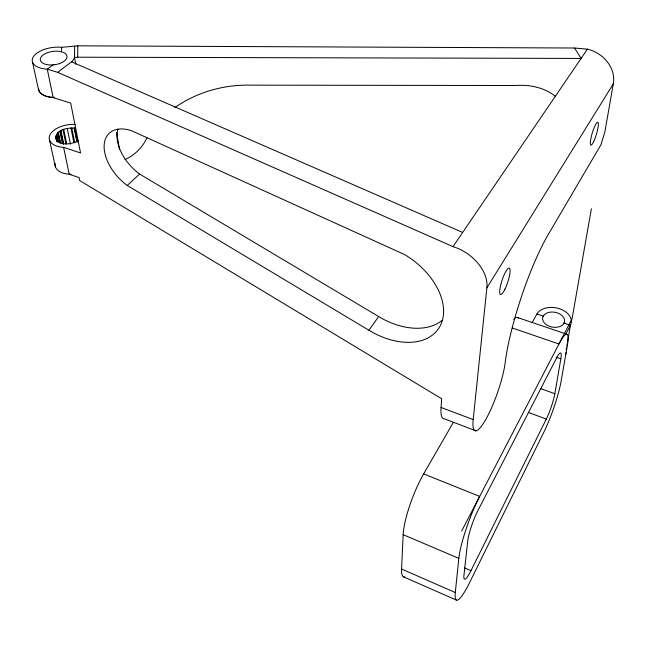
<?xml version="1.0" encoding="UTF-8"?>
<svg xmlns="http://www.w3.org/2000/svg" width="646" height="646" viewBox="0 0 646 646"><rect width="100%" height="100%" fill="white"/><g stroke="black" fill="none" stroke-linecap="round" stroke-linejoin="round"><path stroke-width="0.97" d="M77.819 45.834L61.645 47.311A21.552 10.748 -7.9 0 0 33.463 56.622A21.552 10.748 -7.9 0 0 47.263 69.17L57.696 72.344L72.635 60.942L74.484 57.51L77.673 57.211L77.819 45.834L574.544 48.014L587.416 49.161A30.847 26.147 29.3 0 1 613.312 83.819L604.817 132.18L600.95 144.752L548.389 234.272A90.852 16.836 -71.6 0 0 505.196 362.519A42.854 8.543 -70.6 0 1 485.978 419.109A42.854 8.543 -70.6 0 1 473.203 419.593L441.057 407.465L441.702 398.768L79.757 180.589L79.159 177.634L69.227 174.25C64.002 173.798 57.744 172.256 55.394 167.023L49.548 140.198M74.678 46.116L74.484 57.51L75.776 64.334M61.491 51.817L61.645 47.311M404.662 577.015A43.605 9.052 -68.9 0 1 401.57 569.021L403.152 534.662A44.849 9.738 -69.2 0 1 423.655 473.898L453.274 422.508M401.57 569.021L455.293 592.519L458.83 558.346A45.696 7.752 -69.7 0 1 479.679 496.419L423.655 473.898M473.203 419.593L486.874 287.841L613.312 83.819M560.841 358.805A19.735 3.036 -71.1 0 0 556.602 357.957L478.048 510.324A22.836 3.868 -69.7 0 0 467.761 540.872L463.965 575.198A22.19 3.593 -69.5 0 0 470.966 570.652L546.314 419.068A19.178 2.85 -70.9 0 0 554.841 393.697L560.841 358.805L556.149 357.181M566.146 349.809L566.494 347.847M566.833 345.885L567.18 343.922M567.527 341.96L570.442 325.277A17.918 12.169 9.8 0 0 559.541 308.756A17.918 12.169 9.8 0 0 536.915 314.037L532.199 322.524M591.381 208.763L572.065 318.761L461.656 531.06M78.263 140.804C54.046 152.601 45.212 127.157 74.71 128.053L77.455 141.886M146.965 137.687C142.645 147.45 134.61 155.274 124.904 159.643M565.953 333.95L570.442 325.277L563.942 323.097M57.696 72.344L453.007 246.635L587.416 49.161M368.955 330.276A62.67 41.457 35.6 0 0 440.685 324.865A62.67 41.457 35.6 0 0 404.662 254.605L131.421 130.67A39.245 23.854 46.3 0 0 104.184 144.728A39.245 23.854 46.3 0 0 127.23 185.467L368.955 330.276L378.645 316.556A61.822 41.586 35.5 0 0 442.106 320.408M127.23 185.467L139.601 174.04A38.736 23.967 46.5 0 1 117.935 129.152M53.045 64.858L47.263 69.17L53.206 97.627L70.705 103.126L80.564 152.973L63.599 147.345A20.406 11.208 -8.9 0 1 50.008 134.764A20.406 11.208 -8.9 0 1 75.13 124.428M77.673 57.211L581.109 58.431L574.544 48.014M536.915 314.037L543.302 316.177M517.438 317.509L566.865 334.232M512.302 328.015L558.952 343.987A39.479 6.072 -71.1 0 1 567.228 346.304L561.108 381.172A38.372 5.709 -70.9 0 1 544.239 431.358L469.553 582.676A44.396 7.195 -69.5 0 1 455.293 592.519M540.654 388.601L554.841 393.697M453.007 246.635L457.788 248.355A38.477 26.664 33.3 0 1 486.874 287.841M528.388 412.471L546.314 419.068M475.957 430.85L444.577 418.899A42.41 9.633 -70.5 0 1 441.057 407.465M403.152 534.662L458.83 558.346M464.579 567.923L470.966 570.652M71.609 61.822L462.657 232.447M403.459 576.813L456.342 600.069M139.601 174.04L378.645 316.556M38.744 90.658C40.843 94.784 45.583 96.577 49.928 97.166C64.002 97.764 39.608 99.096 38.598 89.108L38.744 90.658L32.566 62.315M56.533 134.392L58.156 142.039M56.396 134.618L58.019 142.265M56.121 135.377L57.341 141.111M55.677 136.443L56.703 141.377M55.629 136.734L56.654 141.514M58.269 132.438L60.482 142.944M58.1 132.6L60.312 143.105M57.502 133.302L59.521 142.855M60.877 130.613L63.663 143.969M60.676 130.758L63.469 144.115M60.417 130.872L63.009 143.275M63.599 147.345L69.227 174.25A20.018 11.345 -9.2 0 0 71.068 174.307M59.795 131.388L62.396 143.792M62.985 129.725L65.94 144.026M63.728 129.378L66.683 143.687M67.257 128.409L70.479 144.219M71.795 127.981L74.766 142.806M70.939 127.956L73.919 142.782M74.443 128.045L77.197 141.886M74.193 127.997L76.947 141.837M116.611 132.478L119.462 149.274M55.394 167.023L55.136 163.559M174.783 107.664A104.41 83.528 -8.6 0 1 250.551 85.151L515.427 85.514A65.634 49.984 -26.5 0 1 555.245 96.189M513.683 319.366A38.849 7.671 -71 0 1 518.278 318.147M566.025 352.627A17.474 12.209 10.4 0 1 565.718 354.194M564.224 322.669L563.102 324.397A11.103 7.534 9.8 0 1 549.253 326.262A11.103 7.534 9.8 0 1 543.02 316.605L544.166 314.901A11.103 7.534 9.8 0 1 557.942 313.1A11.103 7.534 9.8 0 1 564.224 322.669M54.942 64.697L51.414 64.996A13.493 6.735 -7.9 0 1 40.835 57.421A13.493 6.735 -7.9 0 1 59.206 51.333L62.145 51.963A13.493 6.735 -7.9 0 1 66.465 58.721A13.493 6.735 -7.9 0 1 54.942 64.697M504.97 289.158A13.881 3.012 -71.7 0 0 509.347 268.187A13.881 3.012 -71.7 0 0 500.319 286.614A13.881 3.012 -71.7 0 0 504.97 289.158M593.658 141.619A11.999 2.172 -73.2 0 0 598.115 122.514A11.999 2.172 -73.2 0 0 591.211 136.952A11.999 2.172 -73.2 0 0 593.658 141.619"/></g></svg>
